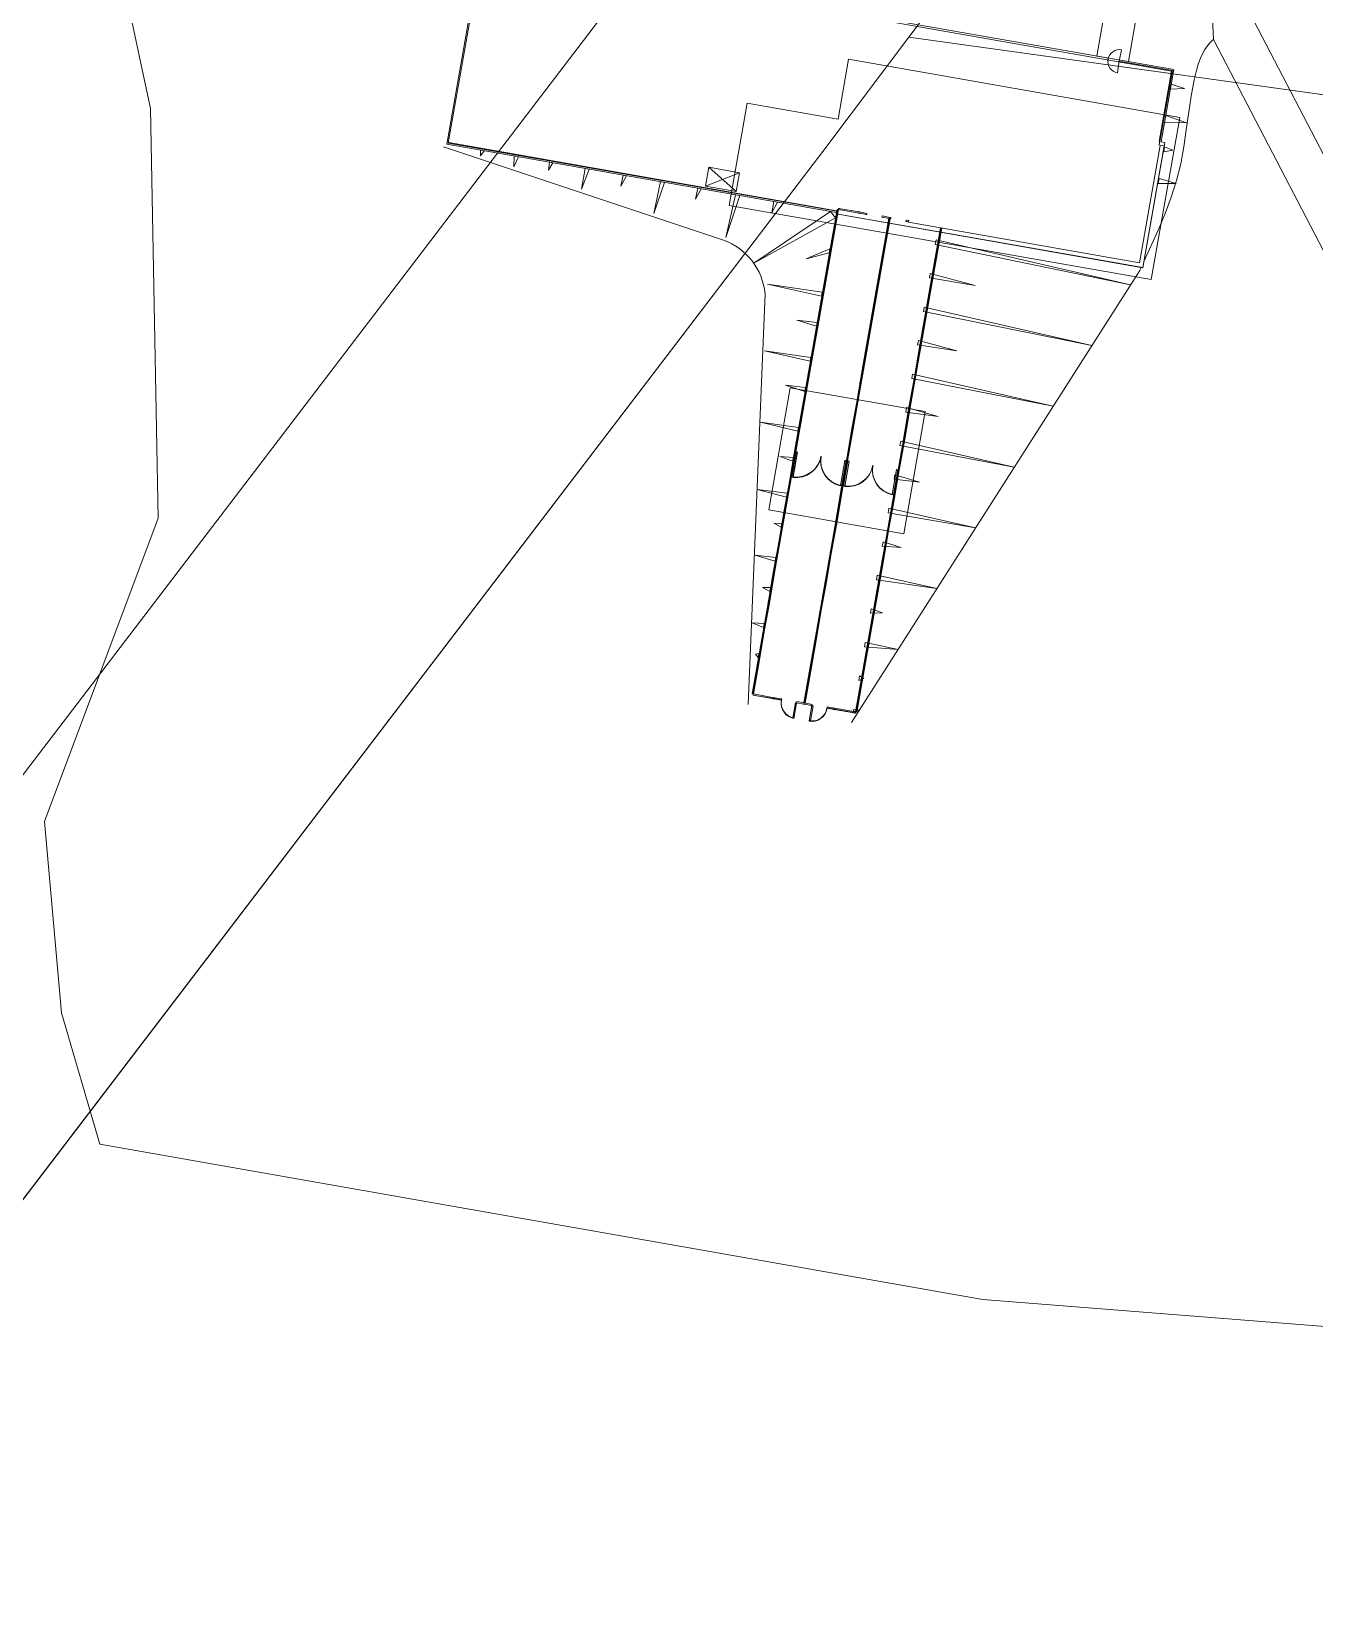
# Model space of a CAD drawing. Header units: metres. Extents: x 277863 to 282129, y 6130772 to 6135401.
# Drawn here: x 280218 to 280318.2, y 6132564.2 to 6132687.1 of the extents above; entities that cross this region are included whole.
import ezdxf

# ---------------------------------------------------------------- set-up
doc = ezdxf.new("R2010")
doc.units = ezdxf.units.M
doc.layers.add('_User Miscellaneous1', color=7, linetype='Continuous')
doc.layers.add('_User Miscellaneous2', color=7, linetype='Continuous')
doc.layers.add('Cadastre Land Parcels_SP_EXT', color=9, linetype='Continuous', lineweight=5)

# ---------------------------------------------------------------- blocks, each defined once
blk = doc.blocks.new('Site plan')
at = {"layer": '_User Miscellaneous2', "color": 254, "lineweight": 0}
for p, q in [((-447, -377.12), (-449.69, -392.44)), ((-393.94, -392.26), (-392.95, -386.61)), ((-428.09, -399.93), (-449.94, -392.66)), ((-449.69, -392.44), (-419.28, -397.78)), ((-395.36, -402.08), (-393.64, -392.31)), ((-393.64, -392.31), (-393.94, -392.26)), ((-419.3, -397.87), (-395.36, -402.08)), ((-418.11, -437.57), (-395.61, -402.3)), ((-426.17, -436.16), (-424.84, -404.12))]:
    blk.add_line(p, q, dxfattribs=at)
at = {"layer": '_User Miscellaneous2', "color": 253, "lineweight": 0}
for p, q in [((-449.57, -392.35), (-446.92, -377.24)), ((-449.57, -392.35), (-446.92, -377.24)), ((-393.12, -386.74), (-424.66, -381.19)), ((-392.95, -386.61), (-424.49, -381.07)), ((-394.09, -392.23), (-393.12, -386.74)), ((-419.25, -397.68), (-449.57, -392.35)), ((-419.25, -397.68), (-449.57, -392.35)), ((-449.52, -392.31), (-419.26, -397.63)), ((-395.63, -401.69), (-394.02, -392.54)), ((-426.83, -394.67), (-429.5, -395.72)), ((-419.18, -397.57), (-425.82, -435.37)), ((-419.28, -397.78), (-419.3, -397.87)), ((-419.26, -397.63), (-419.28, -397.77)), ((-416.91, -397.92), (-419.12, -397.53)), ((-415.14, -398.28), (-421.78, -436.08)), ((-411.1, -398.98), (-417.75, -436.79)), ((-413.65, -398.52), (-395.63, -401.69)), ((-411.16, -399.02), (-411.15, -398.96)), ((-411.05, -398.98), (-411.06, -399.04)), ((-421.71, -411.71), (-422.12, -414.07)), ((-422.03, -414.09), (-421.61, -411.72)), ((-421.61, -411.72), (-421.71, -411.71)), ((-417.67, -412.42), (-418.09, -414.78)), ((-417.99, -414.8), (-417.57, -412.43)), ((-417.57, -412.43), (-417.67, -412.42)), ((-422.12, -414.07), (-422.03, -414.09)), ((-418.09, -414.78), (-417.99, -414.8)), ((-422.54, -416.43), (-422.95, -418.8)), ((-422.85, -418.81), (-422.44, -416.45)), ((-422.33, -416.5), (-422.67, -418.45)), ((-422.44, -416.45), (-422.54, -416.43)), ((-418.63, -417.15), (-418.97, -419.1)), ((-418.29, -417.21), (-418.63, -419.16)), ((-414.59, -417.86), (-414.93, -419.81)), ((-422.95, -418.8), (-422.85, -418.81)), ((-425.77, -435.43), (-423.56, -435.82)), ((-422.38, -436.03), (-421.19, -436.24)), ((-421.2, -436.29), (-421.41, -437.47)), ((-421.2, -436.26), (-421.4, -437.44)), ((-421.31, -437.45), (-421.1, -436.27)), ((-421.1, -436.27), (-421.2, -436.26)), ((-421.4, -437.44), (-421.31, -437.45)), ((-420.01, -436.44), (-417.8, -436.83))]:
    blk.add_line(p, q, dxfattribs=at)
at = {"layer": '_User Miscellaneous2', "color": 253, "lineweight": 0, "extrusion": (0, 0, -1)}
for p, q in [((-419.11, -397.45), (-419.12, -397.55)), ((-419.12, -397.55), (-419.11, -397.45)), ((-419.12, -397.55), (-419.05, -397.56)), ((-417.5, -397.83), (-419.12, -397.55)), ((-419.03, -397.46), (-419.11, -397.45)), ((-419.11, -397.45), (-417.48, -397.73)), ((-417.5, -397.83), (-417.57, -397.82)), ((-417.55, -397.72), (-417.48, -397.73)), ((-417.48, -397.73), (-417.5, -397.83)), ((-417.48, -397.73), (-417.5, -397.83)), ((-422.68, -437.21), (-422.48, -436.03)), ((-422.38, -436.05), (-422.59, -437.23)), ((-422.38, -436.08), (-422.59, -437.26)), ((-422.48, -436.03), (-422.38, -436.05)), ((-422.59, -437.23), (-422.68, -437.21))]:
    blk.add_line(p, q, dxfattribs=at)
at = {"layer": '_User Miscellaneous2', "color": 254, "lineweight": 0, "flags": 128}
for points in [[(-486.08, -220.77), (-480.43, -248.85), (-478.38, -269.32), (-478.79, -280.8), (-474.17, -304.03), (-476.89, -316.1), (-474.42, -337.21), (-476.57, -371.99), (-472.8, -389.65), (-472.22, -421.64), (-481.08, -445.3), (-479.76, -460.23), (-476.77, -470.49), (-407.85, -482.6), (-376.88, -485.06), (-355.17, -489.17), (-326.79, -492.71), (-293.67, -499.5), (-265.41, -504.99), (-239.68, -507.85), (-212.06, -514.83), (-187.68, -517.93), (-161.43, -523.77)], [(-395.26, -401.55), (-394.15, -399.1), (-393.62, -397.85), (-393.14, -396.57), (-392.73, -395.28), (-392.41, -393.97), (-392.17, -392.65), (-391.97, -391.32), (-391.59, -388.7), (-391.36, -387.42), (-391.21, -386.8), (-391.04, -386.19), (-390.82, -385.6), (-390.53, -385.05), (-390.16, -384.56), (-389.94, -384.34), (-389.86, -384.27)], [(-419.15, -390.48), (-426.24, -389.24), (-427.64, -397.22), (-394.71, -403.01), (-392.48, -390.35), (-418.33, -385.81), (-419.15, -390.48)], [(-393.98, -392.52), (-393.69, -392.57), (-395.36, -402.07), (-419.3, -397.87), (-419.28, -397.77)]]:
    blk.add_lwpolyline(points, dxfattribs=at)
at = {"layer": '_User Miscellaneous2', "color": 251, "lineweight": 0}
blk.add_lwpolyline([(-121.82, -514.28, 0.702657), (-107.44, -518.71), (-43.66, -434.69), (-42.45, -431.75), (-45.98, -431.13), (-46.72, -432.93), (-101.8, -505.69, -0.281276), (-105.68, -507.22), (-341.72, -465.74, -0.233272), (-344.58, -463.65), (-390.23, -376), (-389.86, -384.28), (-360.22, -441.19)], format="xyb", dxfattribs=at)
at = {"layer": '_User Miscellaneous2', "color": 253, "lineweight": 0, "flags": 128}
for points in [[(-398.49, -382.9), (-398.95, -385.56), (-396.49, -385.99), (-395.73, -381.66), (-398.19, -381.23), (-398.28, -381.72)], [(-397.35, -386.88), (-397.2, -385.97), (-397.04, -385.07)], [(-397.35, -386.88), (-397.2, -385.97), (-397.04, -385.07)], [(-397.2, -385.97), (-393.06, -386.7), (-394.09, -392.53)], [(-397.2, -385.97), (-393.06, -386.7), (-394.08, -392.5)], [(-427.09, -396.14), (-429.5, -395.72), (-429.24, -394.24), (-426.83, -394.67), (-427.09, -396.14), (-429.24, -394.24)], [(-419.23, -397.6), (-419.22, -397.53), (-419.12, -397.55), (-419.14, -397.62)], [(-417.41, -397.75), (-417.48, -397.73), (-417.5, -397.83), (-417.42, -397.84)], [(-416.96, -397.82), (-416.89, -397.84), (-416.91, -397.94), (-416.98, -397.92)], [(-415.63, -398.06), (-415.71, -398.04), (-415.73, -398.14), (-415.65, -398.16)], [(-415.19, -398.14), (-415.12, -398.15), (-415.14, -398.25), (-415.21, -398.23)], [(-415.2, -398.31), (-415.18, -398.24), (-415.09, -398.26), (-415.1, -398.33)], [(-415.12, -398.15), (-415.02, -398.17), (-415.04, -398.26), (-415.14, -398.25), (-415.12, -398.15)], [(-411.15, -398.96), (-411.56, -401.31), (-411.46, -401.33), (-411.05, -398.98)], [(-419.65, -399.97), (-419.64, -399.89), (-419.54, -399.91), (-419.55, -399.98)], [(-419.62, -399.82), (-419.64, -399.89), (-419.54, -399.91), (-419.52, -399.84)], [(-415.61, -400.67), (-415.6, -400.6), (-415.5, -400.62), (-415.51, -400.69)], [(-415.59, -400.53), (-415.6, -400.6), (-415.5, -400.62), (-415.49, -400.54)], [(-411.58, -401.38), (-411.56, -401.31), (-411.46, -401.33), (-411.48, -401.4)], [(-411.55, -401.24), (-411.56, -401.31), (-411.46, -401.33), (-411.45, -401.25)], [(-420.06, -402.33), (-420.05, -402.26), (-419.95, -402.27), (-419.96, -402.35)], [(-420.04, -402.18), (-420.05, -402.26), (-419.95, -402.27), (-419.94, -402.2)], [(-416.03, -403.04), (-416.01, -402.96), (-415.92, -402.98), (-415.93, -403.06)], [(-416, -402.89), (-416.01, -402.96), (-415.92, -402.98), (-415.9, -402.91)], [(-411.99, -403.75), (-411.98, -403.67), (-411.88, -403.69), (-411.89, -403.76)], [(-411.96, -403.6), (-411.98, -403.67), (-411.88, -403.69), (-411.87, -403.62)], [(-420.48, -404.69), (-420.47, -404.62), (-420.37, -404.64), (-420.38, -404.71)], [(-420.45, -404.54), (-420.47, -404.62), (-420.37, -404.64), (-420.35, -404.56)], [(-416.44, -405.4), (-416.43, -405.33), (-416.33, -405.34), (-416.34, -405.42)], [(-416.42, -405.25), (-416.43, -405.33), (-416.33, -405.34), (-416.32, -405.27)], [(-412.4, -406.11), (-412.39, -406.04), (-412.29, -406.05), (-412.31, -406.13)], [(-412.38, -405.96), (-412.39, -406.04), (-412.29, -406.05), (-412.28, -405.98)], [(-420.89, -407.06), (-420.88, -406.98), (-420.78, -407), (-420.79, -407.07)], [(-420.87, -406.91), (-420.88, -406.98), (-420.78, -407), (-420.77, -406.92)], [(-416.86, -407.76), (-416.84, -407.69), (-416.74, -407.71), (-416.76, -407.78)], [(-416.83, -407.62), (-416.84, -407.69), (-416.74, -407.71), (-416.73, -407.63)], [(-421.28, -409.27), (-421.29, -409.34), (-421.2, -409.36), (-421.18, -409.29)], [(-412.82, -408.47), (-412.81, -408.4), (-412.71, -408.42), (-412.72, -408.49)], [(-412.79, -408.32), (-412.81, -408.4), (-412.71, -408.42), (-412.7, -408.34)], [(-421.45, -410.13), (-421.37, -410.29), (-421.5, -410.4)], [(-421.31, -409.42), (-421.29, -409.34), (-421.2, -409.36), (-421.21, -409.44)], [(-417.27, -410.13), (-417.26, -410.05), (-417.16, -410.07), (-417.17, -410.14)], [(-417.24, -409.98), (-417.26, -410.05), (-417.16, -410.07), (-417.15, -410)], [(-422.88, -411.46), (-412.35, -413.31), (-414.02, -422.84), (-424.56, -420.99), (-422.88, -411.46)], [(-421.72, -411.78), (-421.71, -411.71), (-421.61, -411.72), (-421.62, -411.8)], [(-421.7, -411.63), (-421.71, -411.71), (-421.61, -411.72), (-421.6, -411.65)], [(-417.42, -410.84), (-417.33, -411), (-417.47, -411.11)], [(-413.38, -411.55), (-413.29, -411.7), (-413.43, -411.82)], [(-413.23, -410.83), (-413.22, -410.76), (-413.12, -410.78), (-413.14, -410.85)], [(-413.21, -410.69), (-413.22, -410.76), (-413.12, -410.78), (-413.11, -410.7)], [(-417.69, -412.49), (-417.67, -412.42), (-417.57, -412.43), (-417.59, -412.51)], [(-417.66, -412.34), (-417.67, -412.42), (-417.57, -412.43), (-417.56, -412.36)], [(-422.14, -414.14), (-422.12, -414.07), (-422.03, -414.09), (-422.04, -414.16)], [(-422.11, -414), (-422.12, -414.07), (-422.03, -414.09), (-422.01, -414.01)], [(-413.65, -413.2), (-413.64, -413.12), (-413.54, -413.14), (-413.55, -413.22)], [(-413.62, -413.05), (-413.64, -413.12), (-413.54, -413.14), (-413.52, -413.07)], [(-418.1, -414.85), (-418.09, -414.78), (-417.99, -414.8), (-418, -414.87)], [(-418.07, -414.7), (-418.09, -414.78), (-417.99, -414.8), (-417.98, -414.72)], [(-414.04, -415.41), (-414.05, -415.49), (-413.95, -415.5), (-413.94, -415.43)], [(-422.55, -416.51), (-422.54, -416.43), (-422.44, -416.45), (-422.45, -416.52)], [(-422.53, -416.36), (-422.54, -416.43), (-422.44, -416.45), (-422.43, -416.38)], [(-414.06, -415.56), (-414.05, -415.49), (-413.95, -415.5), (-413.97, -415.58)], [(-418.51, -417.22), (-418.5, -417.14), (-418.4, -417.16), (-418.42, -417.23)], [(-418.49, -417.07), (-418.5, -417.14), (-418.4, -417.16), (-418.39, -417.08)], [(-418.3, -417.25), (-418.29, -417.18), (-418.38, -417.16), (-418.4, -417.24)], [(-414.5, -417.92), (-414.49, -417.85), (-414.58, -417.83), (-414.6, -417.9)], [(-414.48, -417.92), (-414.47, -417.85), (-414.37, -417.87), (-414.38, -417.94)], [(-414.45, -417.78), (-414.47, -417.85), (-414.37, -417.87), (-414.35, -417.79)], [(-422.97, -418.87), (-422.95, -418.8), (-422.85, -418.81), (-422.87, -418.89)], [(-422.94, -418.72), (-422.95, -418.8), (-422.85, -418.81), (-422.84, -418.74)], [(-418.61, -419.06), (-418.63, -419.13), (-418.73, -419.11), (-418.71, -419.04)], [(-418.93, -419.58), (-418.92, -419.5), (-418.82, -419.52), (-418.83, -419.6)], [(-418.9, -419.43), (-418.92, -419.5), (-418.82, -419.52), (-418.81, -419.45)], [(-414.81, -419.72), (-414.83, -419.8), (-414.93, -419.78), (-414.91, -419.7)], [(-414.89, -420.29), (-414.88, -420.21), (-414.78, -420.23), (-414.79, -420.3)], [(-414.87, -420.14), (-414.88, -420.21), (-414.78, -420.23), (-414.77, -420.16)], [(-423.38, -421.23), (-423.37, -421.16), (-423.27, -421.18), (-423.28, -421.25)], [(-423.36, -421.09), (-423.37, -421.16), (-423.27, -421.18), (-423.26, -421.1)], [(-419.34, -421.94), (-419.33, -421.87), (-419.23, -421.88), (-419.25, -421.96)], [(-419.32, -421.79), (-419.33, -421.87), (-419.23, -421.88), (-419.22, -421.81)], [(-415.31, -422.65), (-415.29, -422.58), (-415.2, -422.59), (-415.21, -422.67)], [(-415.28, -422.5), (-415.29, -422.58), (-415.2, -422.59), (-415.18, -422.52)], [(-423.8, -423.6), (-423.78, -423.52), (-423.68, -423.54), (-423.7, -423.61)], [(-423.77, -423.45), (-423.78, -423.52), (-423.68, -423.54), (-423.67, -423.47)], [(-419.76, -424.3), (-419.75, -424.23), (-419.65, -424.25), (-419.66, -424.32)], [(-419.73, -424.16), (-419.75, -424.23), (-419.65, -424.25), (-419.63, -424.17)], [(-415.72, -425.01), (-415.71, -424.94), (-415.61, -424.96), (-415.62, -425.03)], [(-415.7, -424.86), (-415.71, -424.94), (-415.61, -424.96), (-415.6, -424.88)], [(-424.21, -425.96), (-424.2, -425.88), (-424.1, -425.9), (-424.11, -425.98)], [(-424.18, -425.81), (-424.2, -425.88), (-424.1, -425.9), (-424.09, -425.83)], [(-420.15, -426.52), (-420.16, -426.59), (-420.06, -426.61), (-420.05, -426.54)], [(-420.17, -426.67), (-420.16, -426.59), (-420.06, -426.61), (-420.08, -426.68)], [(-416.14, -427.38), (-416.12, -427.3), (-416.03, -427.32), (-416.04, -427.39)], [(-416.11, -427.23), (-416.12, -427.3), (-416.03, -427.32), (-416.01, -427.25)], [(-424.63, -428.32), (-424.61, -428.25), (-424.51, -428.26), (-424.53, -428.34)], [(-424.6, -428.17), (-424.61, -428.25), (-424.51, -428.26), (-424.5, -428.19)], [(-420.59, -429.03), (-420.58, -428.96), (-420.48, -428.97), (-420.49, -429.05)], [(-420.56, -428.88), (-420.58, -428.96), (-420.48, -428.97), (-420.46, -428.9)], [(-416.55, -429.74), (-416.54, -429.66), (-416.44, -429.68), (-416.45, -429.76)], [(-416.53, -429.59), (-416.54, -429.66), (-416.44, -429.68), (-416.43, -429.61)], [(-425.04, -430.68), (-425.03, -430.61), (-424.93, -430.63), (-424.94, -430.7)], [(-425.01, -430.54), (-425.03, -430.61), (-424.93, -430.63), (-424.92, -430.55)], [(-421, -431.39), (-420.99, -431.32), (-420.89, -431.34), (-420.9, -431.41)], [(-420.98, -431.25), (-420.99, -431.32), (-420.89, -431.34), (-420.88, -431.26)], [(-416.97, -432.1), (-416.95, -432.03), (-416.86, -432.04), (-416.87, -432.12)], [(-416.94, -431.95), (-416.95, -432.03), (-416.86, -432.04), (-416.84, -431.97)], [(-425.45, -433.05), (-425.44, -432.97), (-425.34, -432.99), (-425.36, -433.06)], [(-425.43, -432.9), (-425.44, -432.97), (-425.34, -432.99), (-425.33, -432.92)], [(-421.42, -433.76), (-421.41, -433.68), (-421.31, -433.7), (-421.32, -433.77)], [(-421.39, -433.61), (-421.41, -433.68), (-421.31, -433.7), (-421.29, -433.63)], [(-417.38, -434.46), (-417.37, -434.39), (-417.27, -434.41), (-417.28, -434.48)], [(-417.36, -434.32), (-417.37, -434.39), (-417.27, -434.41), (-417.26, -434.33)], [(-425.84, -435.26), (-425.86, -435.34), (-425.76, -435.35), (-425.74, -435.28)], [(-425.7, -435.47), (-425.78, -435.45), (-425.76, -435.35), (-425.68, -435.37)], [(-424.22, -435.72), (-424.15, -435.74), (-424.13, -435.64), (-424.21, -435.63)], [(-421.81, -435.97), (-421.82, -436.04), (-421.72, -436.06), (-421.71, -435.99)], [(-421.71, -436.16), (-421.79, -436.15), (-421.77, -436.05), (-421.7, -436.07)], [(-421.27, -436.24), (-421.2, -436.26), (-421.18, -436.16), (-421.25, -436.14)], [(-421.11, -436.35), (-421.1, -436.27), (-421.2, -436.26), (-421.21, -436.33)], [(-419.94, -436.48), (-420.02, -436.46), (-420, -436.36), (-419.92, -436.38)], [(-421.29, -437.38), (-421.31, -437.45), (-421.4, -437.44), (-421.39, -437.36)], [(-419.5, -436.55), (-419.42, -436.57), (-419.41, -436.47), (-419.48, -436.46)], [(-417.77, -436.68), (-417.78, -436.75), (-417.68, -436.77), (-417.67, -436.7)]]:
    blk.add_lwpolyline(points, dxfattribs=at)
at = {"layer": '_User Miscellaneous2', "color": 254, "lineweight": 0, "flags": 128}
for points in [[(-393.15, -387.75), (-393.22, -388.14), (-392.12, -388.1)], [(-393.58, -390.19), (-393.67, -390.74), (-391.96, -390.77)], [(-446.76, -392.95), (-447.04, -392.9), (-447.05, -393.35)], [(-393.66, -392.64), (-393.73, -393.03), (-393.01, -392.92)], [(-444.09, -393.42), (-444.42, -393.36), (-444.45, -394.21)], [(-441.4, -393.89), (-441.68, -393.84), (-441.75, -394.46)], [(-438.56, -394.39), (-438.88, -394.33), (-439.18, -395.96)], [(-435.65, -394.9), (-435.93, -394.85), (-436.1, -395.72)], [(-432.68, -395.42), (-433.01, -395.36), (-433.53, -397.84)], [(-394.09, -395.12), (-394.16, -395.51), (-392.77, -395.52)], [(-429.82, -395.92), (-430.1, -395.87), (-430.27, -396.74)], [(-426.82, -396.45), (-427.14, -396.39), (-427.91, -399.72)], [(-423.87, -396.97), (-424.15, -396.92), (-424.32, -397.79)], [(-419.36, -398.19), (-419.75, -397.69), (-425.73, -401.74)], [(-419.83, -400.91), (-419.78, -400.62), (-421.64, -401.4)], [(-411.56, -400.26), (-411.5, -399.91), (-396.32, -403.41)], [(-412.02, -402.88), (-411.96, -402.53), (-408.45, -403.47)], [(-420.43, -404.29), (-420.38, -404), (-424.65, -403.36)], [(-412.48, -405.49), (-412.42, -405.15), (-399.34, -408.15)], [(-420.84, -406.65), (-420.79, -406.35), (-422.36, -406.17)], [(-412.94, -408.11), (-412.88, -407.77), (-409.89, -408.58)], [(-421.32, -409.38), (-421.27, -409.09), (-424.9, -408.56)], [(-413.4, -410.73), (-413.34, -410.38), (-402.37, -412.9)], [(-421.73, -411.73), (-421.68, -411.44), (-423.25, -411.26)], [(-413.86, -413.35), (-413.8, -413), (-411.34, -413.7)], [(-422.28, -414.84), (-422.23, -414.54), (-425.21, -414.13)], [(-414.32, -415.96), (-414.26, -415.62), (-405.4, -417.64)], [(-422.69, -417.19), (-422.64, -416.9), (-423.69, -416.81)], [(-414.78, -418.58), (-414.72, -418.24), (-412.79, -418.81)], [(-423.18, -419.98), (-423.13, -419.69), (-425.45, -419.39)], [(-415.24, -421.2), (-415.18, -420.85), (-408.42, -422.38)], [(-423.59, -422.34), (-423.54, -422.04), (-424.17, -422.03)], [(-415.7, -423.82), (-415.64, -423.47), (-414.23, -423.92)], [(-424.06, -424.99), (-424.01, -424.7), (-425.64, -424.52)], [(-416.16, -426.43), (-416.1, -426.09), (-411.45, -427.13)], [(-424.47, -427.35), (-424.42, -427.05), (-425.04, -427.04)], [(-416.62, -429.05), (-416.56, -428.71), (-415.68, -429.03)], [(-424.97, -430.15), (-424.91, -429.85), (-425.86, -429.8)], [(-417.08, -431.67), (-417.02, -431.33), (-414.47, -431.87)], [(-425.38, -432.5), (-425.33, -432.2), (-425.6, -432.25)], [(-417.54, -434.29), (-417.47, -433.94), (-417.13, -434.15)], [(-417.96, -436.73), (-417.93, -436.56), (-417.5, -436.61)]]:
    blk.add_lwpolyline(points, close=True, dxfattribs=at)
at = {"layer": '_User Miscellaneous2', "color": 253, "lineweight": 0, "flags": 128}
for points in [[(-419.22, -397.53), (-419.64, -399.89), (-419.54, -399.91), (-419.12, -397.55)], [(-416.89, -397.84), (-417.48, -397.73), (-417.5, -397.83), (-416.91, -397.94)], [(-415.12, -398.15), (-415.71, -398.04), (-415.73, -398.14), (-415.14, -398.25)], [(-415.18, -398.24), (-415.6, -400.6), (-415.5, -400.62), (-415.09, -398.26)], [(-419.64, -399.89), (-420.05, -402.26), (-419.95, -402.27), (-419.54, -399.91)], [(-415.6, -400.6), (-416.01, -402.96), (-415.92, -402.98), (-415.5, -400.62)], [(-411.56, -401.31), (-411.98, -403.67), (-411.88, -403.69), (-411.46, -401.33)], [(-420.05, -402.26), (-420.47, -404.62), (-420.37, -404.64), (-419.95, -402.27)], [(-416.01, -402.96), (-416.43, -405.33), (-416.33, -405.34), (-415.92, -402.98)], [(-411.98, -403.67), (-412.39, -406.04), (-412.29, -406.05), (-411.88, -403.69)], [(-420.47, -404.62), (-420.88, -406.98), (-420.78, -407), (-420.37, -404.64)], [(-416.43, -405.33), (-416.84, -407.69), (-416.74, -407.71), (-416.33, -405.34)], [(-412.39, -406.04), (-412.81, -408.4), (-412.71, -408.42), (-412.29, -406.05)], [(-420.88, -406.98), (-421.29, -409.34), (-421.2, -409.36), (-420.78, -407)], [(-416.84, -407.69), (-417.26, -410.05), (-417.16, -410.07), (-416.74, -407.71)], [(-412.81, -408.4), (-413.22, -410.76), (-413.12, -410.78), (-412.71, -408.42)], [(-421.29, -409.34), (-421.71, -411.71), (-421.61, -411.72), (-421.2, -409.36)], [(-417.26, -410.05), (-417.67, -412.42), (-417.57, -412.43), (-417.16, -410.07)], [(-413.22, -410.76), (-413.64, -413.12), (-413.54, -413.14), (-413.12, -410.78)], [(-422.12, -414.07), (-422.54, -416.43), (-422.44, -416.45), (-422.03, -414.09)], [(-413.64, -413.12), (-414.05, -415.49), (-413.95, -415.5), (-413.54, -413.14)], [(-418.09, -414.78), (-418.5, -417.14), (-418.4, -417.16), (-417.99, -414.8)], [(-414.05, -415.49), (-414.47, -417.85), (-414.37, -417.87), (-413.95, -415.5)], [(-418.5, -417.14), (-418.92, -419.5), (-418.82, -419.52), (-418.4, -417.16)], [(-418.63, -419.13), (-418.29, -417.18), (-418.38, -417.16), (-418.73, -419.11)], [(-414.83, -419.8), (-414.49, -417.85), (-414.58, -417.83), (-414.93, -419.78)], [(-414.47, -417.85), (-414.88, -420.21), (-414.78, -420.23), (-414.37, -417.87)], [(-422.95, -418.8), (-423.37, -421.16), (-423.27, -421.18), (-422.85, -418.81)], [(-418.92, -419.5), (-419.33, -421.87), (-419.23, -421.88), (-418.82, -419.52)], [(-414.88, -420.21), (-415.29, -422.58), (-415.2, -422.59), (-414.78, -420.23)], [(-423.37, -421.16), (-423.78, -423.52), (-423.68, -423.54), (-423.27, -421.18)], [(-419.33, -421.87), (-419.75, -424.23), (-419.65, -424.25), (-419.23, -421.88)], [(-415.29, -422.58), (-415.71, -424.94), (-415.61, -424.96), (-415.2, -422.59)], [(-423.78, -423.52), (-424.2, -425.88), (-424.1, -425.9), (-423.68, -423.54)], [(-419.75, -424.23), (-420.16, -426.59), (-420.06, -426.61), (-419.65, -424.25)], [(-415.71, -424.94), (-416.12, -427.3), (-416.03, -427.32), (-415.61, -424.96)], [(-424.2, -425.88), (-424.61, -428.25), (-424.51, -428.26), (-424.1, -425.9)], [(-420.16, -426.59), (-420.58, -428.96), (-420.48, -428.97), (-420.06, -426.61)], [(-416.12, -427.3), (-416.54, -429.66), (-416.44, -429.68), (-416.03, -427.32)], [(-424.61, -428.25), (-425.03, -430.61), (-424.93, -430.63), (-424.51, -428.26)], [(-420.58, -428.96), (-420.99, -431.32), (-420.89, -431.34), (-420.48, -428.97)], [(-416.54, -429.66), (-416.95, -432.03), (-416.86, -432.04), (-416.44, -429.68)], [(-425.03, -430.61), (-425.44, -432.97), (-425.34, -432.99), (-424.93, -430.63)], [(-420.99, -431.32), (-421.41, -433.68), (-421.31, -433.7), (-420.89, -431.34)], [(-416.95, -432.03), (-417.37, -434.39), (-417.27, -434.41), (-416.86, -432.04)], [(-425.44, -432.97), (-425.86, -435.34), (-425.76, -435.35), (-425.34, -432.99)], [(-421.41, -433.68), (-421.82, -436.04), (-421.72, -436.06), (-421.31, -433.7)], [(-417.37, -434.39), (-417.78, -436.75), (-417.68, -436.77), (-417.27, -434.41)], [(-425.78, -435.45), (-424.15, -435.74), (-424.13, -435.64), (-425.76, -435.35)], [(-421.79, -436.15), (-421.2, -436.26), (-421.18, -436.16), (-421.77, -436.05)], [(-420.02, -436.46), (-419.42, -436.57), (-419.41, -436.47), (-420, -436.36)]]:
    blk.add_lwpolyline(points, close=True, dxfattribs=at)
at = {"layer": '_User Miscellaneous2', "color": 253, "lineweight": 0, "extrusion": (0, 0, -1), "flags": 128}
for points in [[(413.77, -398.38), (413.84, -398.37), (413.86, -398.47), (413.79, -398.48)], [(413.7, -398.4), (413.63, -398.41), (413.65, -398.51), (413.72, -398.49)], [(422.43, -416.53), (422.42, -416.45), (422.32, -416.47), (422.34, -416.54)], [(418.63, -417.19), (418.62, -417.12), (418.52, -417.14), (418.53, -417.21)], [(422.75, -418.33), (422.76, -418.4), (422.66, -418.42), (422.65, -418.35)], [(418.95, -419), (418.96, -419.07), (418.86, -419.09), (418.85, -419.01)], [(424.08, -435.75), (424.15, -435.74), (424.13, -435.64), (424.06, -435.65)], [(423.63, -435.83), (423.56, -435.84), (423.54, -435.74), (423.62, -435.73)], [(422.49, -436.1), (422.48, -436.03), (422.38, -436.05), (422.39, -436.12)], [(422.3, -436.06), (422.38, -436.05), (422.36, -435.95), (422.29, -435.96)], [(421.86, -436.14), (421.79, -436.15), (421.77, -436.05), (421.84, -436.04)], [(422.67, -437.14), (422.68, -437.21), (422.59, -437.23), (422.57, -437.16)], [(419.35, -436.58), (419.42, -436.57), (419.41, -436.47), (419.33, -436.48)], [(417.87, -436.84), (417.8, -436.85), (417.78, -436.75), (417.86, -436.74)]]:
    blk.add_lwpolyline(points, dxfattribs=at)
for points in [[(413.84, -398.37), (413.63, -398.41), (413.65, -398.51), (413.86, -398.47)], [(422.76, -418.4), (422.42, -416.45), (422.32, -416.47), (422.66, -418.42)], [(418.96, -419.07), (418.62, -417.12), (418.52, -417.14), (418.86, -419.09)], [(423.56, -435.84), (424.15, -435.74), (424.13, -435.64), (423.54, -435.74)], [(421.79, -436.15), (422.38, -436.05), (422.36, -435.95), (421.77, -436.05)], [(417.8, -436.85), (419.42, -436.57), (419.41, -436.47), (417.78, -436.75)]]:
    blk.add_lwpolyline(points, close=True, dxfattribs=at)
at = {"layer": '_User Miscellaneous2', "color": 254, "lineweight": 0}
blk.add_arc((-429.82, -404.61), 5, 5.6119, 69.7338, dxfattribs=at)
at = {"layer": '_User Miscellaneous2', "color": 253, "lineweight": 0}
for centre, radius, start, end in [((-422.43, -416.48), 1.98, 262.9924, 350.0454), ((-418.53, -417.17), 1.98, 170.0454, 257.0984), ((-418.38, -417.16), 1.98, 262.9366, 350.0454), ((-418.39, -417.19), 1.98, 262.9924, 350.0454), ((-414.49, -417.88), 1.98, 170.0454, 257.0984), ((-414.49, -417.85), 1.98, 170.0454, 257.1541), ((-422.38, -436.05), 1.2, 170.0454, 255.2652), ((-421.2, -436.29), 1.2, 260.0454, 350.0454)]:
    blk.add_arc(centre, radius, start, end, dxfattribs=at)
at = {"layer": '_User Miscellaneous2', "color": 253, "lineweight": 0, "extrusion": (0, 0, -1)}
for centre, radius, start, end in [((422.42, -416.45), 1.98, 189.9546, 277.0634), ((418.52, -417.14), 1.98, 282.8459, 9.9546), ((422.38, -436.08), 1.2, 279.9546, 9.9546), ((421.2, -436.26), 1.2, 189.9546, 275.1744)]:
    blk.add_arc(centre, radius, start, end, dxfattribs=at)
at = {"layer": '_User Miscellaneous2', "color": 253, "lineweight": 0}
for centre, major_axis, ratio, start_param, end_param in [((-397.19, -385.97), (0.315, 0.868), 0.976973, 1.745329, 3.316126), ((-397.19, -385.97), (0.315, 0.868), 0.976974, 1.745329, 3.316126), ((-397.2, -385.97), (0.313, 0.862), 0.97679, 0.174533, 1.745329), ((-397.2, -385.97), (0.313, 0.862), 0.976791, 0.174533, 1.745329)]:
    blk.add_ellipse(centre, major_axis=major_axis, ratio=ratio, start_param=start_param, end_param=end_param, dxfattribs=at)
at = {"layer": '_User Miscellaneous2', "color": 254, "lineweight": 0}
blk.add_open_spline([(-395.61, -402.3), (-395.57, -402.21), (-395.53, -402.13), (-395.49, -402.05)], degree=3, dxfattribs=at)

msp = doc.modelspace()

# ---------------------------------------------------------------- linework, layer by layer
at = {"layer": 'Cadastre Land Parcels_SP_EXT', "linetype": 'Continuous'}
msp.add_lwpolyline([(280916.73, 6133523.36), (280856.05, 6133443.83), (280842.06, 6133425.49), (280834.48, 6133415.57), (280735.78, 6133283.76), (280565.59, 6133056.48), (280509.57, 6132655.71), (280286.52, 6132686.68), (280279.81, 6132677.76), (280090.07, 6132429.2), (280313.22, 6132397.41), (280298.46, 6132293.82)], dxfattribs=at)
for points in [[(280279.81, 6132677.76), (280286.52, 6132686.68), (280565.59, 6133056.48), (280735.78, 6133283.76), (280834.48, 6133415.57), (280842.06, 6133425.49), (280828.62, 6133427.39), (280819.21, 6133428.72), (280571.35, 6133097.75), (280569.6, 6133095.41), (280549.52, 6133068.6), (280542.78, 6133059.67), (280263.73, 6132689.85), (280074.09, 6132441.42), (280067.24, 6132432.45), (280090.07, 6132429.2), (280279.81, 6132677.76)], [(280565.59, 6133056.48), (280286.52, 6132686.68), (280509.57, 6132655.71), (280565.59, 6133056.48)], [(279952.22, 6132733.11), (280047.36, 6132435.29), (280067.24, 6132432.45), (280074.09, 6132441.42), (280263.73, 6132689.85), (279952.22, 6132733.11)]]:
    msp.add_lwpolyline(points, close=True, dxfattribs=at)

# ---------------------------------------------------------------- block references
at = {"layer": '_User Miscellaneous1'}
msp.add_blockref('Site plan', (280700.14, 6133070.77), dxfattribs=at)

doc.saveas('drawing.dxf')
